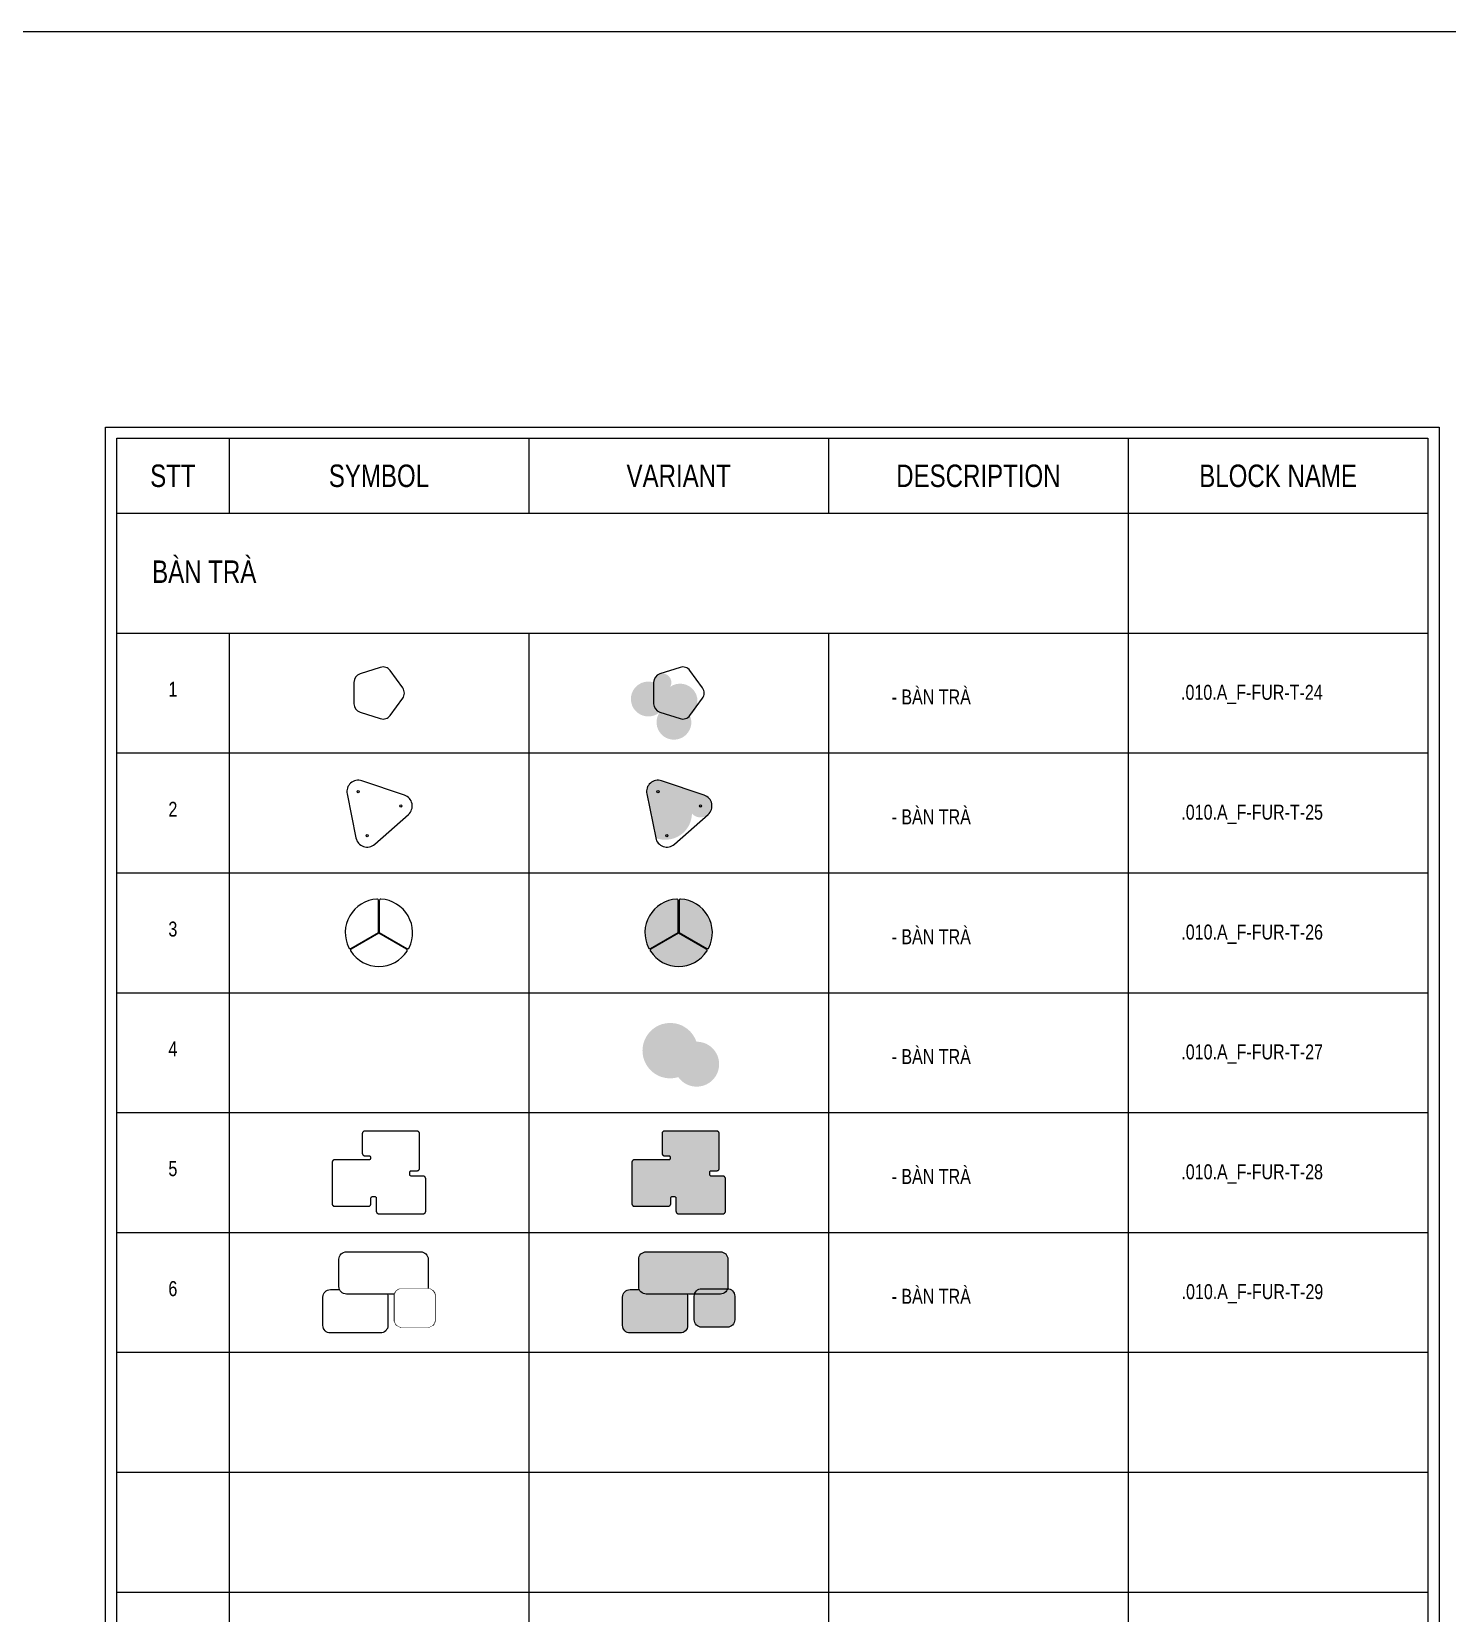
# Model space of a CAD drawing. Header units: millimetres. Extents: x 21129 to 2803301, y -510327 to 166837.
# Drawn here: x 319040 to 337934, y -190276 to -169163 of the extents above; entities that cross this region are included whole.
import ezdxf
from ezdxf.enums import TextEntityAlignment as Align

# ---------------------------------------------------------------- set-up
doc = ezdxf.new("R2010")
doc.units = ezdxf.units.MM
doc.set_wipeout_variables(frame=1)
for name, color, linetype in [('....01_TNT_A_DRAWING', 7, 'Continuous'), ('....10_TNT_A_COTE', 14, 'Continuous'), ('....20_TNT_N_TEXT', 9, 'Continuous')]:
    doc.layers.add(name, color=color, linetype=linetype)
for name, color, linetype, lineweight, transparency in [('....03_TNT_A_THIN', 251, 'Continuous', 13, 0.5), ('...10_TNT_LINE_HATCH', 250, 'Continuous', 0, 0.5), ('...8_TNT_LINE_FUNITURE', 27, 'Continuous', 0, 0.5)]:
    doc.layers.add(name, color=color, linetype=linetype, lineweight=lineweight, transparency=transparency)
doc.layers.add('....12_TNT_F_FURNITURE', color=27, linetype='Continuous', transparency=0.5)
doc.styles.add('.TNT_A_TXT_3_NOTE', font='uromans.shx', dxfattribs={"width": 0.8})

# ---------------------------------------------------------------- blocks, each defined once
blk = doc.blocks.new('*U239')
at = {"layer": '...8_TNT_LINE_FUNITURE'}
blk.add_lwpolyline([(-397, 241), (-272, -376, 0.57735), (-10, -464), (462, -48, 0.57735), (407, 224), (-190, 424, 0.57735)], format="xyb", close=True, dxfattribs=at)
for centre in [(-240, 272), (356, 72), (-116, -344)]:
    blk.add_circle(centre, 15, dxfattribs=at)
blk = doc.blocks.new('*U242')
at = {"layer": '...8_TNT_LINE_FUNITURE'}
blk.add_lwpolyline([(458, 55), (461, 55), (463, 55), (465, 56), (467, 56), (470, 57), (472, 58), (474, 59), (476, 60), (478, 61), (480, 62), (481, 64), (483, 65), (485, 67), (486, 69), (488, 71), (489, 72), (490, 74), (491, 77), (492, 79), (492, 81), (493, 83), (493, 85), (493, 88), (493, 90), (493, 550), (493, 552), (493, 554), (493, 557), (492, 559), (492, 561), (491, 563), (490, 565), (489, 567), (488, 569), (486, 571), (485, 573), (483, 574), (481, 576), (480, 577), (478, 579), (476, 580), (474, 581), (472, 582), (470, 583), (467, 584), (465, 584), (463, 584), (461, 585), (458, 585), (-236, 585), (-238, 585), (-241, 584), (-243, 584), (-245, 584), (-247, 583), (-250, 582), (-252, 581), (-254, 580), (-256, 579), (-258, 577), (-259, 576), (-261, 574), (-263, 573), (-264, 571), (-265, 569), (-267, 567), (-268, 565), (-269, 563), (-269, 561), (-270, 559), (-271, 557), (-271, 554), (-271, 552), (-271, 550), (-271, 291), (-271, 288), (-271, 286), (-270, 283), (-270, 281), (-269, 279), (-268, 277), (-267, 274), (-266, 272), (-265, 270), (-263, 268), (-262, 267), (-260, 265), (-258, 263), (-256, 262), (-254, 261), (-252, 259), (-250, 258), (-248, 257), (-246, 257), (-243, 256), (-241, 256), (-239, 256), (-236, 255), (-178, 255), (-173, 254), (-168, 250), (-165, 246), (-163, 241), (-163, 238), (-163, 217), (-165, 211), (-168, 207), (-173, 203), (-178, 202), (-181, 202), (-638, 202), (-641, 202), (-643, 201), (-645, 201), (-648, 200), (-650, 200), (-652, 199), (-654, 198), (-656, 197), (-658, 195), (-660, 194), (-662, 192), (-664, 191), (-665, 189), (-667, 187), (-668, 185), (-669, 183), (-670, 181), (-671, 178), (-672, 176), (-672, 174), (-673, 172), (-673, 169), (-673, 167), (-673, -383), (-673, -385), (-673, -388), (-673, -390), (-672, -392), (-671, -394), (-671, -397), (-670, -399), (-669, -401), (-667, -403), (-666, -404), (-665, -406), (-663, -408), (-661, -409), (-660, -411), (-658, -412), (-656, -413), (-654, -415), (-652, -415), (-649, -416), (-647, -417), (-645, -417), (-643, -418), (-640, -418), (-638, -418), (-190, -418), (-187, -418), (-185, -418), (-183, -417), (-180, -417), (-178, -416), (-176, -415), (-174, -414), (-172, -413), (-170, -412), (-168, -410), (-166, -409), (-164, -407), (-163, -405), (-161, -403), (-160, -401), (-159, -399), (-158, -397), (-157, -395), (-156, -393), (-155, -390), (-155, -388), (-155, -385), (-155, -383), (-155, -305), (-153, -300), (-150, -296), (-147, -293), (-143, -291), (-139, -290), (-99, -290), (-95, -292), (-90, -295), (-87, -298), (-85, -303), (-85, -307), (-85, -485), (-84, -487), (-84, -490), (-84, -492), (-83, -494), (-83, -497), (-82, -499), (-81, -501), (-79, -503), (-78, -505), (-77, -507), (-75, -509), (-73, -511), (-72, -512), (-70, -514), (-68, -515), (-66, -516), (-63, -517), (-61, -518), (-59, -519), (-57, -519), (-54, -520), (-52, -520), (-50, -520), (540, -520), (542, -520), (545, -520), (547, -519), (549, -519), (552, -518), (554, -517), (556, -516), (558, -515), (560, -514), (562, -512), (564, -511), (566, -509), (567, -507), (569, -505), (570, -503), (571, -501), (572, -499), (573, -497), (574, -494), (574, -492), (575, -490), (575, -487), (575, -485), (575, -50), (575, -48), (575, -46), (574, -43), (574, -41), (573, -39), (572, -37), (571, -35), (570, -33), (569, -31), (568, -29), (566, -27), (565, -25), (563, -24), (561, -22), (559, -21), (557, -20), (555, -19), (553, -18), (551, -17), (549, -16), (547, -16), (544, -15), (542, -15), (540, -15), (380, -15), (374, -14), (370, -10), (366, -5), (365, -1), (365, 2), (365, 40), (366, 45), (370, 50), (374, 53), (379, 55), (382, 55)], close=True, dxfattribs=at)
blk = doc.blocks.new('*U244')
at = {"layer": '...8_TNT_LINE_FUNITURE'}
blk.add_lwpolyline([(-645, 58), (23, 58, -0.414214), (123, -42), (123, -422, -0.414214), (23, -522), (-645, -522, -0.414214), (-745, -422), (-745, -42, -0.414214)], format="xyb", close=True, dxfattribs=at)
blk.add_wipeout([(302, 69), (293, 68), (284, 66), (275, 63), (267, 59), (259, 55), (251, 49), (244, 43), (237, 37), (231, 30), (226, 22), (222, 14), (218, 6), (215, -3), (213, -12), (212, -21), (211, -31), (211, -345), (212, -355), (213, -364), (215, -373), (218, -381), (222, -390), (226, -398), (231, -406), (237, -413), (244, -419), (251, -425), (259, -430), (267, -435), (275, -439), (284, -442), (293, -444), (302, -445), (311, -445), (651, -445), (661, -445), (670, -444), (679, -442), (688, -439), (696, -435), (704, -430), (712, -425), (719, -419), (725, -413), (731, -406), (736, -398), (741, -390), (745, -381), (748, -373), (750, -364), (751, -355), (751, -345), (751, -31), (751, -21), (750, -12), (748, -3), (745, 6), (741, 14), (736, 22), (731, 30), (725, 37), (719, 43), (712, 49), (704, 55), (696, 59), (688, 63), (679, 66), (670, 68), (661, 69), (651, 69), (311, 69)]).dxf.layer = '...8_TNT_LINE_FUNITURE'
blk.add_wipeout([(-439, 561), (-448, 560), (-457, 558), (-466, 555), (-474, 551), (-482, 547), (-490, 542), (-497, 536), (-504, 529), (-510, 522), (-515, 514), (-519, 506), (-523, 498), (-526, 489), (-528, 480), (-529, 471), (-530, 462), (-530, 97), (-529, 88), (-528, 79), (-526, 70), (-523, 61), (-519, 53), (-515, 45), (-510, 37), (-504, 30), (-497, 24), (-490, 18), (-482, 12), (-474, 8), (-466, 4), (-457, 1), (-448, -1), (-439, -2), (-430, -3), (560, -3), (569, -2), (578, -1), (587, 1), (596, 4), (604, 8), (612, 12), (620, 18), (627, 24), (633, 30), (639, 37), (645, 45), (649, 53), (653, 61), (656, 70), (658, 79), (659, 88), (660, 97), (660, 462), (659, 471), (658, 480), (656, 489), (653, 498), (649, 506), (645, 514), (639, 522), (633, 529), (627, 536), (620, 542), (612, 547), (604, 551), (596, 555), (587, 558), (578, 560), (569, 561), (560, 562), (-430, 562)]).dxf.layer = '...8_TNT_LINE_FUNITURE'
for points in [[(-430, 562), (560, 562, -0.414214), (660, 462), (660, 97, -0.414214), (560, -3), (-430, -3, -0.414214), (-530, 97), (-530, 462, -0.414214)], [(311, 69), (651, 69, -0.414214), (751, -31), (751, -345, -0.414214), (651, -445), (311, -445, -0.414214), (211, -345), (211, -31, -0.414214)]]:
    blk.add_lwpolyline(points, format="xyb", close=True, dxfattribs=at)
at = {"linetype": 'Continuous'}
blk.add_wipeout([(302, 69), (293, 68), (284, 66), (275, 63), (267, 59), (259, 55), (251, 49), (244, 43), (237, 37), (231, 30), (226, 22), (222, 14), (218, 6), (215, -3), (213, -12), (212, -21), (211, -31), (211, -345), (212, -355), (213, -364), (215, -373), (218, -381), (222, -390), (226, -398), (231, -406), (237, -413), (244, -419), (251, -425), (259, -430), (267, -435), (275, -439), (284, -442), (293, -444), (302, -445), (311, -445), (651, -445), (661, -445), (670, -444), (679, -442), (688, -439), (696, -435), (704, -430), (712, -425), (719, -419), (725, -413), (731, -406), (736, -398), (741, -390), (745, -381), (748, -373), (750, -364), (751, -355), (751, -345), (751, -31), (751, -21), (750, -12), (748, -3), (745, 6), (741, 14), (736, 22), (731, 30), (725, 37), (719, 43), (712, 49), (704, 55), (696, 59), (688, 63), (679, 66), (670, 68), (661, 69), (651, 69), (311, 69)], dxfattribs=at).dxf.layer = '...8_TNT_LINE_FUNITURE'
blk = doc.blocks.new('*U238')
at = {"layer": '...8_TNT_LINE_FUNITURE'}
blk.add_lwpolyline([(337, 69), (170, 299, 0.32492), (38, 342), (-232, 255, 0.32492), (-314, 142), (-314, -142, 0.32492), (-232, -255), (38, -342, 0.32492), (170, -299), (337, -69, 0.32492)], format="xyb", close=True, dxfattribs=at)
blk = doc.blocks.new('*U240')
at = {"layer": '...8_TNT_LINE_FUNITURE'}
for points in [[(-5, 429, 0.431356), (-26, 449, 0.539199), (-402, -202, 0.431356), (-374, -210), (-5, 3)], [(26, 449, 0.431356), (5, 429), (5, 3), (374, -210, 0.431356), (402, -202, 0.539199)], [(0, -6), (-369, -219, 0.431356), (-376, -247, 0.539199), (376, -247, 0.431356), (369, -219)]]:
    blk.add_lwpolyline(points, format="xyb", close=True, dxfattribs=at)
blk = doc.blocks.new('*U241')
at = {"linetype": 'Continuous'}
blk.add_wipeout([(370, 0), (367, -46), (358, -92), (344, -136), (324, -178), (299, -217), (270, -253), (236, -285), (198, -312), (158, -335), (114, -352), (69, -363), (23, -369), (-23, -369), (-69, -363), (-114, -352), (-158, -335), (-198, -312), (-236, -285), (-270, -253), (-299, -217), (-324, -178), (-344, -136), (-358, -92), (-367, -46), (-370, 0), (-367, 46), (-358, 92), (-344, 136), (-324, 178), (-299, 217), (-270, 253), (-236, 285), (-198, 312), (-158, 335), (-114, 352), (-69, 363), (-23, 369), (23, 369), (69, 363), (114, 352), (158, 335), (198, 312), (236, 285), (270, 253), (299, 217), (324, 178), (344, 136), (358, 92), (367, 46)], dxfattribs=at).dxf.layer = '...8_TNT_LINE_FUNITURE'
blk.add_wipeout([(653, -180), (651, -218), (644, -255), (632, -291), (616, -325), (596, -357), (572, -386), (544, -412), (514, -434), (481, -452), (446, -466), (409, -475), (372, -480), (334, -480), (297, -475), (260, -466), (225, -452), (192, -434), (162, -412), (134, -386), (110, -357), (90, -325), (74, -291), (63, -255), (56, -218), (53, -180), (56, -143), (63, -106), (74, -70), (90, -36), (110, -4), (134, 25), (162, 51), (192, 73), (225, 91), (260, 105), (297, 114), (334, 119), (372, 119), (409, 114), (446, 105), (481, 91), (514, 73), (544, 51), (572, 25), (596, -4), (616, -36), (632, -70), (644, -106), (651, -143)], dxfattribs=at).dxf.layer = '...8_TNT_LINE_FUNITURE'
blk = doc.blocks.new('*U235')
at = {"layer": '...10_TNT_LINE_HATCH', "linetype": 'Continuous'}
h = blk.add_hatch(color=253, dxfattribs=at)
h.dxf.hatch_style = 1
h.paths.add_polyline_path([(462, -48, 0.521878), (-89, 221, 1.303225), (-397, 241), (-272, -376, 0.521878), (236, -34, 1.303225), (407, 224), (-190, 424, 1.732051), (-135, 152)])
at = {"layer": '...8_TNT_LINE_FUNITURE'}
blk.add_lwpolyline([(-397, 241), (-272, -376, 0.57735), (-10, -464), (462, -48, 0.57735), (407, 224), (-190, 424, 0.57735)], format="xyb", close=True, dxfattribs=at)
for centre in [(-240, 272), (356, 72), (-116, -344)]:
    blk.add_circle(centre, 15, dxfattribs=at)
blk = doc.blocks.new('*U245')
at = {"layer": '...10_TNT_LINE_HATCH', "linetype": 'Continuous'}
h = blk.add_hatch(color=253, dxfattribs=at)
h.dxf.hatch_style = 1
h.paths.add_polyline_path([(-168, 207), (-173, 203), (-178, 202), (-638, 202), (-641, 202), (-643, 201), (-645, 201), (-648, 200), (-650, 200), (-652, 199), (-654, 198), (-656, 197), (-658, 195), (-660, 194), (-662, 192), (-664, 191), (-665, 189), (-667, 187), (-668, 185), (-669, 183), (-670, 181), (-671, 178), (-672, 176), (-672, 174), (-673, 172), (-673, 169), (-673, 167), (-673, -383), (-673, -385), (-673, -388), (-673, -390), (-672, -392), (-671, -394), (-671, -397), (-670, -399), (-669, -401), (-667, -403), (-666, -404), (-665, -406), (-663, -408), (-661, -409), (-660, -411), (-658, -412), (-656, -413), (-654, -415), (-652, -415), (-649, -416), (-647, -417), (-645, -417), (-643, -418), (-640, -418), (-638, -418), (-190, -418), (-187, -418), (-185, -418), (-183, -417), (-180, -417), (-178, -416), (-176, -415), (-174, -414), (-172, -413), (-170, -412), (-168, -410), (-166, -409), (-164, -407), (-163, -405), (-161, -403), (-160, -401), (-159, -399), (-158, -397), (-157, -395), (-156, -393), (-155, -390), (-155, -388), (-155, -385), (-155, -383), (-155, -303), (-149, -294), (-141, -290), (-97, -290), (-88, -296), (-85, -304), (-85, -485), (-84, -487), (-84, -490), (-84, -492), (-83, -494), (-83, -497), (-82, -499), (-81, -501), (-79, -503), (-78, -505), (-77, -507), (-75, -509), (-73, -511), (-72, -512), (-70, -514), (-68, -515), (-66, -516), (-63, -517), (-61, -518), (-59, -519), (-57, -519), (-54, -520), (-52, -520), (-50, -520), (540, -520), (542, -520), (545, -520), (547, -519), (549, -519), (552, -518), (554, -517), (556, -516), (558, -515), (560, -514), (562, -512), (564, -511), (566, -509), (567, -507), (569, -505), (570, -503), (571, -501), (572, -499), (573, -497), (574, -494), (574, -492), (575, -490), (575, -487), (575, -485), (575, -50), (575, -48), (575, -46), (574, -43), (574, -41), (573, -39), (572, -37), (571, -35), (570, -33), (569, -31), (568, -29), (566, -27), (565, -25), (563, -24), (561, -22), (559, -21), (557, -20), (555, -19), (553, -18), (551, -17), (549, -16), (547, -16), (544, -15), (542, -15), (540, -15), (377, -15), (370, -10), (366, -5), (365, 0), (365, 43), (370, 50), (374, 53), (380, 55), (458, 55), (461, 55), (463, 55), (465, 56), (467, 56), (470, 57), (472, 58), (474, 59), (476, 60), (478, 61), (480, 62), (481, 64), (483, 65), (485, 67), (486, 69), (488, 71), (489, 72), (490, 74), (491, 77), (492, 79), (492, 81), (493, 83), (493, 85), (493, 88), (493, 90), (493, 550), (493, 552), (493, 554), (493, 557), (492, 559), (492, 561), (491, 563), (490, 565), (489, 567), (488, 569), (486, 571), (485, 573), (483, 574), (481, 576), (480, 577), (478, 579), (476, 580), (474, 581), (472, 582), (470, 583), (467, 584), (465, 584), (463, 584), (461, 585), (458, 585), (-236, 585), (-238, 585), (-241, 584), (-243, 584), (-245, 584), (-247, 583), (-250, 582), (-252, 581), (-254, 580), (-256, 579), (-258, 577), (-259, 576), (-261, 574), (-263, 573), (-264, 571), (-265, 569), (-267, 567), (-268, 565), (-269, 563), (-269, 561), (-270, 559), (-271, 557), (-271, 554), (-271, 552), (-271, 550), (-271, 291), (-271, 288), (-271, 286), (-270, 283), (-270, 281), (-269, 279), (-268, 277), (-267, 274), (-266, 272), (-265, 270), (-263, 268), (-262, 267), (-260, 265), (-258, 263), (-256, 262), (-254, 261), (-252, 259), (-250, 258), (-248, 257), (-246, 257), (-243, 256), (-241, 256), (-239, 256), (-236, 255), (-175, 255), (-168, 250), (-165, 246), (-163, 241), (-163, 214)])
at = {"layer": '...8_TNT_LINE_FUNITURE'}
blk.add_lwpolyline([(458, 55), (461, 55), (463, 55), (465, 56), (467, 56), (470, 57), (472, 58), (474, 59), (476, 60), (478, 61), (480, 62), (481, 64), (483, 65), (485, 67), (486, 69), (488, 71), (489, 72), (490, 74), (491, 77), (492, 79), (492, 81), (493, 83), (493, 85), (493, 88), (493, 90), (493, 550), (493, 552), (493, 554), (493, 557), (492, 559), (492, 561), (491, 563), (490, 565), (489, 567), (488, 569), (486, 571), (485, 573), (483, 574), (481, 576), (480, 577), (478, 579), (476, 580), (474, 581), (472, 582), (470, 583), (467, 584), (465, 584), (463, 584), (461, 585), (458, 585), (-236, 585), (-238, 585), (-241, 584), (-243, 584), (-245, 584), (-247, 583), (-250, 582), (-252, 581), (-254, 580), (-256, 579), (-258, 577), (-259, 576), (-261, 574), (-263, 573), (-264, 571), (-265, 569), (-267, 567), (-268, 565), (-269, 563), (-269, 561), (-270, 559), (-271, 557), (-271, 554), (-271, 552), (-271, 550), (-271, 291), (-271, 288), (-271, 286), (-270, 283), (-270, 281), (-269, 279), (-268, 277), (-267, 274), (-266, 272), (-265, 270), (-263, 268), (-262, 267), (-260, 265), (-258, 263), (-256, 262), (-254, 261), (-252, 259), (-250, 258), (-248, 257), (-246, 257), (-243, 256), (-241, 256), (-239, 256), (-236, 255), (-178, 255), (-173, 254), (-168, 250), (-165, 246), (-163, 241), (-163, 238), (-163, 217), (-165, 211), (-168, 207), (-173, 203), (-178, 202), (-181, 202), (-638, 202), (-641, 202), (-643, 201), (-645, 201), (-648, 200), (-650, 200), (-652, 199), (-654, 198), (-656, 197), (-658, 195), (-660, 194), (-662, 192), (-664, 191), (-665, 189), (-667, 187), (-668, 185), (-669, 183), (-670, 181), (-671, 178), (-672, 176), (-672, 174), (-673, 172), (-673, 169), (-673, 167), (-673, -383), (-673, -385), (-673, -388), (-673, -390), (-672, -392), (-671, -394), (-671, -397), (-670, -399), (-669, -401), (-667, -403), (-666, -404), (-665, -406), (-663, -408), (-661, -409), (-660, -411), (-658, -412), (-656, -413), (-654, -415), (-652, -415), (-649, -416), (-647, -417), (-645, -417), (-643, -418), (-640, -418), (-638, -418), (-190, -418), (-187, -418), (-185, -418), (-183, -417), (-180, -417), (-178, -416), (-176, -415), (-174, -414), (-172, -413), (-170, -412), (-168, -410), (-166, -409), (-164, -407), (-163, -405), (-161, -403), (-160, -401), (-159, -399), (-158, -397), (-157, -395), (-156, -393), (-155, -390), (-155, -388), (-155, -385), (-155, -383), (-155, -305), (-153, -300), (-150, -296), (-147, -293), (-143, -291), (-139, -290), (-99, -290), (-95, -292), (-90, -295), (-87, -298), (-85, -303), (-85, -307), (-85, -485), (-84, -487), (-84, -490), (-84, -492), (-83, -494), (-83, -497), (-82, -499), (-81, -501), (-79, -503), (-78, -505), (-77, -507), (-75, -509), (-73, -511), (-72, -512), (-70, -514), (-68, -515), (-66, -516), (-63, -517), (-61, -518), (-59, -519), (-57, -519), (-54, -520), (-52, -520), (-50, -520), (540, -520), (542, -520), (545, -520), (547, -519), (549, -519), (552, -518), (554, -517), (556, -516), (558, -515), (560, -514), (562, -512), (564, -511), (566, -509), (567, -507), (569, -505), (570, -503), (571, -501), (572, -499), (573, -497), (574, -494), (574, -492), (575, -490), (575, -487), (575, -485), (575, -50), (575, -48), (575, -46), (574, -43), (574, -41), (573, -39), (572, -37), (571, -35), (570, -33), (569, -31), (568, -29), (566, -27), (565, -25), (563, -24), (561, -22), (559, -21), (557, -20), (555, -19), (553, -18), (551, -17), (549, -16), (547, -16), (544, -15), (542, -15), (540, -15), (380, -15), (374, -14), (370, -10), (366, -5), (365, -1), (365, 2), (365, 40), (366, 45), (370, 50), (374, 53), (379, 55), (382, 55)], close=True, dxfattribs=at)
blk = doc.blocks.new('*U243')
at = {"layer": '...10_TNT_LINE_HATCH', "linetype": 'Continuous'}
h = blk.add_hatch(color=254, dxfattribs=at)
h.dxf.hatch_style = 1
h.paths.add_polyline_path([(-430, -3, -0.299271), (-522, 58), (-645, 58, 0.414214), (-745, -42), (-745, -422, 0.414214), (-645, -522), (23, -522, 0.414214), (123, -422), (123, -42, 0.102265), (115, -3)])
at = {"layer": '...8_TNT_LINE_FUNITURE'}
blk.add_lwpolyline([(-645, 58), (23, 58, -0.414214), (123, -42), (123, -422, -0.414214), (23, -522), (-645, -522, -0.414214), (-745, -422), (-745, -42, -0.414214)], format="xyb", close=True, dxfattribs=at)
blk.add_wipeout([(302, 69), (293, 68), (284, 66), (275, 63), (267, 59), (259, 55), (251, 49), (244, 43), (237, 37), (231, 30), (226, 22), (222, 14), (218, 6), (215, -3), (213, -12), (212, -21), (211, -31), (211, -345), (212, -355), (213, -364), (215, -373), (218, -381), (222, -390), (226, -398), (231, -406), (237, -413), (244, -419), (251, -425), (259, -430), (267, -435), (275, -439), (284, -442), (293, -444), (302, -445), (311, -445), (651, -445), (661, -445), (670, -444), (679, -442), (688, -439), (696, -435), (704, -430), (712, -425), (719, -419), (725, -413), (731, -406), (736, -398), (741, -390), (745, -381), (748, -373), (750, -364), (751, -355), (751, -345), (751, -31), (751, -21), (750, -12), (748, -3), (745, 6), (741, 14), (736, 22), (731, 30), (725, 37), (719, 43), (712, 49), (704, 55), (696, 59), (688, 63), (679, 66), (670, 68), (661, 69), (651, 69), (311, 69)]).dxf.layer = '...8_TNT_LINE_FUNITURE'
blk.add_wipeout([(-439, 561), (-448, 560), (-457, 558), (-466, 555), (-474, 551), (-482, 547), (-490, 542), (-497, 536), (-504, 529), (-510, 522), (-515, 514), (-519, 506), (-523, 498), (-526, 489), (-528, 480), (-529, 471), (-530, 462), (-530, 97), (-529, 88), (-528, 79), (-526, 70), (-523, 61), (-519, 53), (-515, 45), (-510, 37), (-504, 30), (-497, 24), (-490, 18), (-482, 12), (-474, 8), (-466, 4), (-457, 1), (-448, -1), (-439, -2), (-430, -3), (560, -3), (569, -2), (578, -1), (587, 1), (596, 4), (604, 8), (612, 12), (620, 18), (627, 24), (633, 30), (639, 37), (645, 45), (649, 53), (653, 61), (656, 70), (658, 79), (659, 88), (660, 97), (660, 462), (659, 471), (658, 480), (656, 489), (653, 498), (649, 506), (645, 514), (639, 522), (633, 529), (627, 536), (620, 542), (612, 547), (604, 551), (596, 555), (587, 558), (578, 560), (569, 561), (560, 562), (-430, 562)]).dxf.layer = '...8_TNT_LINE_FUNITURE'
at = {"layer": '...10_TNT_LINE_HATCH', "linetype": 'Continuous'}
h = blk.add_hatch(color=252, dxfattribs=at)
h.dxf.hatch_style = 1
h.paths.add_polyline_path([(660, 462), (659, 471), (658, 480), (656, 489), (653, 498), (649, 506), (645, 514), (639, 522), (633, 529), (627, 536), (620, 542), (612, 547), (604, 551), (596, 555), (587, 558), (578, 560), (569, 561), (560, 562), (-430, 562), (-439, 561), (-448, 560), (-457, 558), (-466, 555), (-474, 551), (-482, 547), (-490, 542), (-497, 536), (-504, 529), (-510, 522), (-515, 514), (-519, 506), (-523, 498), (-526, 489), (-528, 480), (-529, 471), (-530, 462), (-530, 97), (-529, 88), (-528, 79), (-526, 70), (-523, 61), (-522, 58), (23, 58, -0.299271), (115, -3), (215, -3, -0.333457), (311, 69), (651, 69, -0.010369), (656, 69), (656, 70), (658, 79), (659, 88), (660, 97)])
h.paths.add_polyline_path([(23, 58), (-522, 58), (-519, 53), (-515, 45), (-510, 37), (-504, 30), (-497, 24), (-490, 18), (-482, 12), (-474, 8), (-466, 4), (-457, 1), (-448, -1), (-439, -2), (-430, -3), (115, -3, 0.299271)], flags=17)
h = blk.add_hatch(color=253, dxfattribs=at)
h.dxf.hatch_style = 1
h.paths.add_polyline_path([(751, -31), (751, -21), (750, -12), (748, -3), (745, 6), (741, 14), (736, 22), (731, 30), (725, 37), (719, 43), (712, 49), (704, 55), (696, 59), (688, 63), (679, 66), (670, 68), (661, 69), (656, 69, -0.332902), (560, -3), (215, -3), (215, -3), (213, -12), (212, -21), (211, -31), (211, -345), (212, -355), (213, -364), (215, -373), (218, -381), (222, -390), (226, -398), (231, -406), (237, -413), (244, -419), (251, -425), (259, -430), (267, -435), (275, -439), (284, -442), (293, -444), (302, -445), (311, -445), (651, -445), (661, -445), (670, -444), (679, -442), (688, -439), (696, -435), (704, -430), (712, -425), (719, -419), (725, -413), (731, -406), (736, -398), (741, -390), (745, -381), (748, -373), (750, -364), (751, -355), (751, -345)])
h.paths.add_polyline_path([(639, 37), (645, 45), (649, 53), (653, 61), (656, 69), (651, 69), (311, 69), (302, 69), (293, 68), (284, 66), (275, 63), (267, 59), (259, 55), (251, 49), (244, 43), (237, 37), (231, 30), (226, 22), (222, 14), (218, 6), (215, -3), (560, -3), (569, -2), (578, -1), (587, 1), (596, 4), (604, 8), (612, 12), (620, 18), (627, 24), (633, 30)])
at = {"layer": '...8_TNT_LINE_FUNITURE'}
for points in [[(-430, 562), (560, 562, -0.414214), (660, 462), (660, 97, -0.414214), (560, -3), (-430, -3, -0.414214), (-530, 97), (-530, 462, -0.414214)], [(311, 69), (651, 69, -0.414214), (751, -31), (751, -345, -0.414214), (651, -445), (311, -445, -0.414214), (211, -345), (211, -31, -0.414214)]]:
    blk.add_lwpolyline(points, format="xyb", close=True, dxfattribs=at)
blk = doc.blocks.new('*U234')
at = {"layer": '...10_TNT_LINE_HATCH', "linetype": 'Continuous'}
h = blk.add_hatch(color=253, dxfattribs=at)
h.dxf.hatch_style = 1
h.paths.add_polyline_path([(-232, -255, 1.713134), (170, -299, 0.998918), (-92, 85, 1.2891), (-314, 142, 1.713134)])
at = {"layer": '...8_TNT_LINE_FUNITURE'}
blk.add_lwpolyline([(337, 69), (170, 299, 0.32492), (38, 342), (-232, 255, 0.32492), (-314, 142), (-314, -142, 0.32492), (-232, -255), (38, -342, 0.32492), (170, -299), (337, -69, 0.32492)], format="xyb", close=True, dxfattribs=at)
blk = doc.blocks.new('*U236')
at = {"layer": '...10_TNT_LINE_HATCH', "linetype": 'Continuous'}
h = blk.add_hatch(color=253, dxfattribs=at)
h.dxf.hatch_style = 1
h.paths.add_polyline_path([(374, -210, 0.431356), (402, -202, 0.539199), (26, 449, 0.431356), (5, 429), (5, 3)])
h.paths.add_polyline_path([(-402, -202, 0.431356), (-374, -210), (-5, 3), (-5, 429, 0.431356), (-26, 449, 0.539199)])
h.paths.add_polyline_path([(0, -6), (-369, -219, 0.431356), (-376, -247, 0.539199), (376, -247, 0.431356), (369, -219)])
at = {"layer": '...8_TNT_LINE_FUNITURE'}
for points in [[(-5, 429, 0.431356), (-26, 449, 0.539199), (-402, -202, 0.431356), (-374, -210), (-5, 3)], [(26, 449, 0.431356), (5, 429), (5, 3), (374, -210, 0.431356), (402, -202, 0.539199)], [(0, -6), (-369, -219, 0.431356), (-376, -247, 0.539199), (376, -247, 0.431356), (369, -219)]]:
    blk.add_lwpolyline(points, format="xyb", close=True, dxfattribs=at)
blk = doc.blocks.new('*U237')
at = {"linetype": 'Continuous'}
blk.add_wipeout([(370, 0), (367, -46), (358, -92), (344, -136), (324, -178), (299, -217), (270, -253), (236, -285), (198, -312), (158, -335), (114, -352), (69, -363), (23, -369), (-23, -369), (-69, -363), (-114, -352), (-158, -335), (-198, -312), (-236, -285), (-270, -253), (-299, -217), (-324, -178), (-344, -136), (-358, -92), (-367, -46), (-370, 0), (-367, 46), (-358, 92), (-344, 136), (-324, 178), (-299, 217), (-270, 253), (-236, 285), (-198, 312), (-158, 335), (-114, 352), (-69, 363), (-23, 369), (23, 369), (69, 363), (114, 352), (158, 335), (198, 312), (236, 285), (270, 253), (299, 217), (324, 178), (344, 136), (358, 92), (367, 46)], dxfattribs=at).dxf.layer = '...8_TNT_LINE_FUNITURE'
blk.add_wipeout([(653, -180), (651, -218), (644, -255), (632, -291), (616, -325), (596, -357), (572, -386), (544, -412), (514, -434), (481, -452), (446, -466), (409, -475), (372, -480), (334, -480), (297, -475), (260, -466), (225, -452), (192, -434), (162, -412), (134, -386), (110, -357), (90, -325), (74, -291), (63, -255), (56, -218), (53, -180), (56, -143), (63, -106), (74, -70), (90, -36), (110, -4), (134, 25), (162, 51), (192, 73), (225, 91), (260, 105), (297, 114), (334, 119), (372, 119), (409, 114), (446, 105), (481, 91), (514, 73), (544, 51), (572, 25), (596, -4), (616, -36), (632, -70), (644, -106), (651, -143)], dxfattribs=at).dxf.layer = '...8_TNT_LINE_FUNITURE'
at = {"layer": '...10_TNT_LINE_HATCH', "linetype": 'Continuous'}
h = blk.add_hatch(color=253, dxfattribs=at)
h.dxf.hatch_style = 1
h.paths.add_polyline_path([(192, 73), (225, 91), (260, 105), (297, 114), (334, 119), (350, 119), (344, 136), (324, 178), (299, 217), (270, 253), (236, 285), (198, 312), (158, 335), (114, 352), (69, 363), (23, 369), (-23, 369), (-69, 363), (-114, 352), (-158, 335), (-198, 312), (-236, 285), (-270, 253), (-299, 217), (-324, 178), (-344, 136), (-358, 92), (-367, 46), (-370, 0), (-367, -46), (-358, -92), (-344, -136), (-324, -178), (-299, -217), (-270, -253), (-236, -285), (-198, -312), (-158, -335), (-114, -352), (-69, -363), (-23, -369), (23, -369), (69, -363), (108, -353), (90, -325), (74, -291), (63, -255), (56, -218), (53, -180), (56, -143), (63, -106), (74, -70), (90, -36), (110, -4), (134, 25), (162, 51)])
h = blk.add_hatch(color=252, dxfattribs=at)
h.dxf.hatch_style = 1
h.paths.add_polyline_path([(53, -180), (56, -218), (63, -255), (74, -291), (90, -325), (108, -353), (114, -352), (158, -335), (198, -312), (236, -285), (270, -253), (299, -217), (324, -178), (344, -136), (358, -92), (367, -46), (370, 0), (367, 46), (358, 92), (350, 119), (334, 119), (297, 114), (260, 105), (225, 91), (192, 73), (162, 51), (134, 25), (110, -4), (90, -36), (74, -70), (63, -106), (56, -143)])
h = blk.add_hatch(color=252, dxfattribs=at)
h.dxf.hatch_style = 1
h.paths.add_polyline_path([(644, -255), (651, -218), (653, -180), (651, -143), (644, -106), (632, -70), (616, -36), (596, -4), (572, 25), (544, 51), (514, 73), (481, 91), (446, 105), (409, 114), (372, 119), (350, 119), (358, 92), (367, 46), (370, 0), (367, -46), (358, -92), (344, -136), (324, -178), (299, -217), (270, -253), (236, -285), (198, -312), (158, -335), (114, -352), (108, -353), (110, -357), (134, -386), (162, -412), (192, -434), (225, -452), (260, -466), (297, -475), (334, -480), (372, -480), (409, -475), (446, -466), (481, -452), (514, -434), (544, -412), (572, -386), (596, -357), (616, -325), (632, -291)])
h.paths.add_polyline_path([(344, -136), (358, -92), (367, -46), (370, 0), (367, 46), (358, 92), (350, 119), (334, 119), (297, 114), (260, 105), (225, 91), (192, 73), (162, 51), (134, 25), (110, -4), (90, -36), (74, -70), (63, -106), (56, -143), (53, -180), (56, -218), (63, -255), (74, -291), (90, -325), (108, -353), (114, -352), (158, -335), (198, -312), (236, -285), (270, -253), (299, -217), (324, -178)])
blk = doc.blocks.new('.TNT_KHUNG LAYOUT_2')
at = {"color": 14}
blk.add_lwpolyline([(15, 312), (435, 312), (435, 15), (15, 15)], close=True, dxfattribs=at)

msp = doc.modelspace()

# ---------------------------------------------------------------- linework, layer by layer
at = {"layer": '....03_TNT_A_THIN'}
for p, q in [((333674.6, -174591.4), (333674.6, -210791.4)), ((320174.6, -177191.4), (337674.6, -177191.4)), ((321674.6, -177191.4), (321674.6, -210791.4)), ((325674.6, -177191.4), (325674.6, -210791.4)), ((329674.6, -177191.4), (329674.6, -210791.4)), ((320174.6, -178791.4), (337674.6, -178791.4)), ((320174.6, -180391.4), (337674.6, -180391.4)), ((320174.6, -181991.4), (337674.6, -181991.4)), ((320174.6, -183591.4), (337674.6, -183591.4)), ((320174.6, -185191.4), (337674.6, -185191.4)), ((320174.6, -186791.4), (337674.6, -186791.4)), ((320174.6, -188391.4), (337674.6, -188391.4)), ((320174.6, -189991.4), (337674.6, -189991.4))]:
    msp.add_line(p, q, dxfattribs=at)
at = {"layer": '....20_TNT_N_TEXT'}
for p, q in [((321674.6, -174591.4), (321674.6, -175591.4)), ((325674.6, -174591.4), (325674.6, -175591.4)), ((329674.6, -174591.4), (329674.6, -175591.4)), ((320174.6, -175591.4), (337674.6, -175591.4))]:
    msp.add_line(p, q, dxfattribs=at)

# ---------------------------------------------------------------- block references
at = {"layer": '....12_TNT_F_FURNITURE'}
for name, p in [('*U238', (323655.1, -177991.4)), ('*U234', (327655.1, -177991.4)), ('*U240', (323674.6, -181191)), ('*U236', (327674.6, -181191)), ('*U242', (323723.7, -184423.7)), ('*U245', (327723.7, -184423.7)), ('*U244', (323671.6, -186011.4))]:
    msp.add_blockref(name, p, dxfattribs=at)
at = {"layer": '....12_TNT_F_FURNITURE', "xscale": 0.9533414435893444, "yscale": 0.9533414435893444, "zscale": 0.9533414435893444}
for name, p in [('*U239', (323627.3, -179567.3)), ('*U235', (327627.3, -179567.3))]:
    msp.add_blockref(name, p, dxfattribs=at)

# ---------------------------------------------------------------- texts
at = {"layer": '....20_TNT_N_TEXT', "style": '.TNT_A_TXT_3_NOTE', "width": 0.8}
for s, p in [('STT', (320924.6, -175091.4)), ('SYMBOL', (323674.6, -175091.4)), ('VARIANT', (327674.6, -175091.4)), ('DESCRIPTION', (331674.6, -175091.4)), ('BLOCK NAME', (335674.6, -175091.4))]:
    msp.add_text(s, height=300, dxfattribs=at).set_placement(p, align=Align.MIDDLE)
msp.add_text('BÀN TRÀ', height=300, dxfattribs=at).set_placement((320647.7, -176371.6), align=Align.MIDDLE_LEFT)
at = {"layer": '....20_TNT_N_TEXT', "width": 0.8}
for s, p in [('1', (320924.6, -177941.4)), ('2', (320924.6, -179541.4)), ('3', (320924.6, -181141.4)), ('4', (320924.6, -182741.4)), ('5', (320924.6, -184341.4)), ('6', (320924.6, -185941.4))]:
    msp.add_text(s, height=200, dxfattribs=at).set_placement(p, align=Align.MIDDLE)
at = {"layer": '....20_TNT_N_TEXT', "style": '.TNT_A_TXT_3_NOTE', "width": 0.8}
for s, p in [('- BÀN TRÀ', (330516.5, -178143.8)), ('.010.A_F-FUR-T-24', (334379.4, -178081.8)), ('- BÀN TRÀ', (330516.5, -179743.8)), ('.010.A_F-FUR-T-25', (334383.2, -179681.8)), ('- BÀN TRÀ', (330516.5, -181343.8)), ('.010.A_F-FUR-T-26', (334383.2, -181281.8)), ('- BÀN TRÀ', (330516.5, -182943.8)), ('.010.A_F-FUR-T-27', (334383.2, -182881.8)), ('- BÀN TRÀ', (330516.5, -184543.8)), ('.010.A_F-FUR-T-28', (334383.2, -184481.8)), ('- BÀN TRÀ', (330516.5, -186143.8)), ('.010.A_F-FUR-T-29', (334387, -186081.8))]:
    msp.add_text(s, height=200, dxfattribs=at).set_placement(p)

# ---------------------------------------------------------------- next in the draw order: linework, layer by layer
at = {"layer": '....03_TNT_A_THIN'}
msp.add_lwpolyline([(320174.6, -174591.4), (337674.6, -174591.4), (337674.6, -210791.4), (320174.6, -210791.4)], close=True, dxfattribs=at)
at = {"layer": '....10_TNT_A_COTE'}
msp.add_lwpolyline([(320024.6, -174441.4), (337824.6, -174441.4), (337824.6, -210941.4), (320024.6, -210941.4)], close=True, dxfattribs=at)

# ---------------------------------------------------------------- next in the draw order: block references
at = {"layer": '....12_TNT_F_FURNITURE'}
for name, p in [('*U241', (323561.8, -182764.9)), ('*U237', (327561.8, -182764.9)), ('*U243', (327671.6, -186011.4))]:
    msp.add_blockref(name, p, dxfattribs=at)

# ---------------------------------------------------------------- next in the draw order: block references
at = {"layer": '....01_TNT_A_DRAWING', "xscale": 400, "yscale": 400, "zscale": 400}
msp.add_blockref('.TNT_KHUNG LAYOUT_2', (218892.4, -293962.9), dxfattribs=at)

doc.saveas('drawing.dxf')
